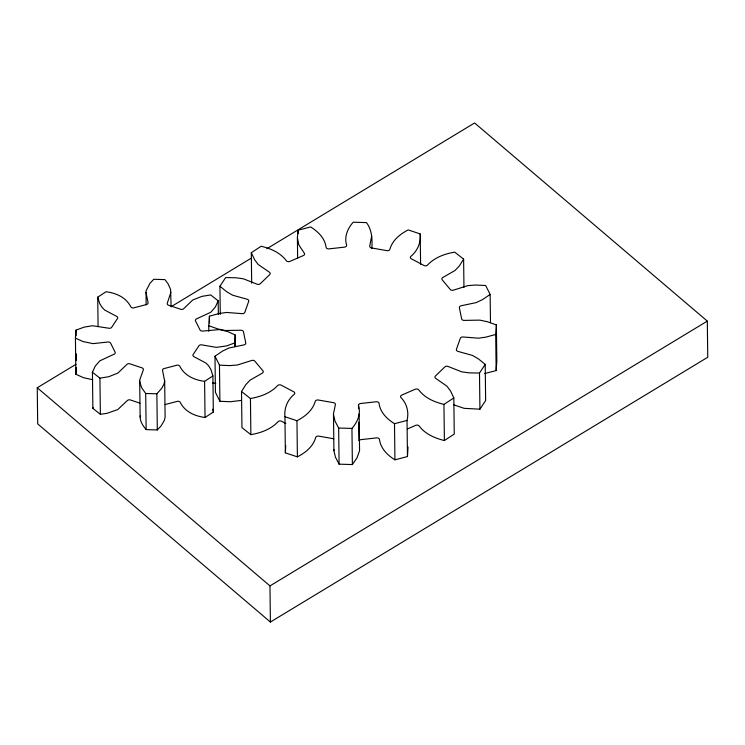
<?xml version="1.0" encoding="UTF-8"?>
<svg xmlns="http://www.w3.org/2000/svg" width="745" height="745" viewBox="0 0 745 745"><rect width="100%" height="100%" fill="white"/><g stroke="black" fill="none" stroke-linecap="round" stroke-linejoin="round"><path stroke-width="1.12" d="M146.104 304.826L146.132 290.68L150.024 283.258L153.759 279.282L164.924 279.617L168.081 283.808L170.586 289.46L171.117 306.847M170.931 292.17L167.29 303.196A2.505 1.797 -0.7 0 0 169.087 305.376L180.206 309.091A2.505 1.797 -0.7 0 0 183.708 308.691L192.685 300.039L201.839 296.389L210.695 294.927L218.192 300.831L215.352 307.024L210.742 312.285L196.606 318.841A2.505 1.797 -0.7 0 0 195.712 321.309L199.846 329.588A2.505 1.797 -0.7 0 0 202.705 331.078L219.365 329.588L227.542 331.506L235.197 334.952L234.628 342.97L226.527 345.941L216.264 347.366L201.727 344.851A2.505 1.797 -0.7 0 0 198.673 346.164L193.393 354.164A2.505 1.797 -0.7 0 0 193.933 356.678L205.918 363.038L208.581 365.721L210.937 369.576L212.893 375.918L204.596 381.338C194.529 380.062 184.415 375.731 179.666 366A2.505 1.797 -0.7 0 0 176.23 365.385L164.636 368.421A2.505 1.797 -0.7 0 0 162.54 370.479L164.673 381.095L163.891 384.355L161.74 388.294L156.869 393.807L145.694 393.472L141.615 387.679L139.715 381.663L139.827 379.68L143.338 369.892A2.505 1.797 -0.7 0 0 141.531 367.713L130.422 363.998A2.505 1.797 -0.7 0 0 126.911 364.398L117.934 373.049L108.789 376.7L99.923 378.162L92.427 372.258L95.276 366.056L99.877 360.803L114.022 354.248A2.505 1.797 -0.7 0 0 114.907 351.78L110.781 343.501A2.505 1.797 -0.7 0 0 107.923 342.011L93.097 343.622L83.077 341.583L75.431 338.137L75.99 330.119L84.101 327.148L92.51 325.733L108.891 328.238A2.505 1.797 -0.7 0 0 111.946 326.925L117.226 318.925A2.505 1.797 -0.7 0 0 116.695 316.411L104.7 310.05L102.046 307.368L99.69 303.513L97.725 297.171L106.023 291.751C116.09 293.027 126.203 297.357 130.952 307.089A2.505 1.797 -0.7 0 0 134.389 307.704L145.983 304.668A2.505 1.797 -0.7 0 0 148.087 302.61L145.955 292.413M297.637 257.938L297.395 237.618L298.102 230.214L310.637 226.936C318.134 231.611 324.997 238.27 326.152 247.545A2.505 1.797 -0.7 0 0 329.178 248.849L344.246 247.172A2.505 1.797 -0.7 0 0 346.621 245.273C344.013 236.808 347.645 228.454 353.186 222.206L366.475 222.606C372.062 230.028 372.472 239.545 371.802 248.458M164.673 380.676L165.111 417.228L164.328 420.487L161.041 425.963L157.307 429.94L146.141 429.604C142.956 425.805 139.576 421.027 140.265 415.812M371.653 236.035L369.753 245.971A2.505 1.797 -0.7 0 0 371.848 248.011L386.618 250.59A2.505 1.797 -0.7 0 0 389.821 249.482C392.354 240.197 400.056 234.116 408.167 229.898L420.189 233.921C421.139 242.535 417.489 250.981 410.746 256.476A2.505 1.797 -0.7 0 0 411.585 258.943L423.803 265.388A2.505 1.797 -0.7 0 0 427.351 265.239C434.503 257.481 444.579 253.868 454.692 252.117L463.613 259.139L459.339 265.928L455.074 270.463L442.875 277.466A2.505 1.797 -0.7 0 0 442.334 279.98L450.138 289.311A2.505 1.797 -0.7 0 0 453.491 290.14L467.776 285.633L475.347 285.037L485.666 285.484L490.136 294.443L482.583 299.555L476.223 302.6L461.257 305.739A2.505 1.797 -0.7 0 0 459.414 307.918L461.621 318.711A2.505 1.797 -0.7 0 0 464.265 320.397L479.817 320.136L487.109 321.663L496.384 324.913L495.704 334.44L486.019 337.113L478.551 338.183L463.092 336.991A2.505 1.797 -0.7 0 0 460.224 338.509L456.508 349.116A2.505 1.797 -0.7 0 0 458.035 351.407L472.498 355.44L478.392 358.848L485.2 364.398L479.491 373.049L469.145 372.873L461.686 371.82L448.099 366.466A2.505 1.797 -0.7 0 0 444.653 367.089L435.564 375.899A2.505 1.797 -0.7 0 0 435.751 378.441L446.907 386.143L450.52 390.929L453.817 397.942L443.946 404.395C434.279 402.067 424.687 397.932 418.56 389.682A2.505 1.797 -0.7 0 0 415.058 389.309L401.983 394.99A2.505 1.797 -0.7 0 0 400.801 397.392C406.928 403.436 409.126 412.218 407.031 420.431L394.496 423.7C386.99 419.025 380.127 412.367 378.981 403.092A2.505 1.797 -0.7 0 0 375.946 401.788L360.878 403.464A2.505 1.797 -0.7 0 0 358.503 405.373C361.111 413.829 357.488 422.182 351.947 428.431L352.385 464.563L339.096 464.163L335.455 457.234L333.918 450.734L333.471 413.773L335.371 404.665A2.505 1.797 -0.7 0 0 333.276 402.626L318.506 400.046A2.505 1.797 -0.7 0 0 315.303 401.164C312.779 410.439 305.068 416.52 296.957 420.739L284.935 416.725C283.985 408.102 287.635 399.655 294.387 394.161A2.505 1.797 -0.7 0 0 293.549 391.693L281.321 385.249A2.505 1.797 -0.7 0 0 277.783 385.407C270.621 393.155 260.545 396.768 250.432 398.519L241.51 391.498L245.785 384.709L250.05 380.173L262.249 373.171A2.505 1.797 -0.7 0 0 262.799 370.656L254.986 361.325A2.505 1.797 -0.7 0 0 251.642 360.496L237.357 365.003L229.786 365.599L219.458 365.162L214.988 356.194L222.55 351.081L228.901 348.045L243.866 344.907A2.505 1.797 -0.7 0 0 245.71 342.719L243.503 331.925A2.505 1.797 -0.7 0 0 240.858 330.24L225.307 330.501L218.015 328.973L208.749 325.733L209.419 316.197L219.105 313.524L226.582 312.453L242.032 313.645A2.505 1.797 -0.7 0 0 244.9 312.127L248.625 301.52A2.505 1.797 -0.7 0 0 247.089 299.229L232.626 295.206L226.731 291.789L219.933 286.238L225.642 277.587L235.979 277.764L243.438 278.826L257.025 284.171A2.505 1.797 -0.7 0 0 260.471 283.547L269.569 274.737A2.505 1.797 -0.7 0 0 269.373 272.195L258.217 264.494L254.604 259.707L251.307 252.695L261.178 246.241C270.845 248.569 280.437 252.704 286.564 260.964A2.505 1.797 -0.7 0 0 290.066 261.327L303.15 255.656A2.505 1.797 -0.7 0 0 304.333 253.244L298.866 244.956L297.395 237.618M92.734 379.717L83.524 377.715L75.869 374.26L76.353 367.397M484.52 373.599L496.151 370.572L496.822 361.036L496.384 324.913M333.956 449.412L333.918 450.734M285.717 445.435L285.372 452.848L297.395 456.871C305.515 452.653 313.217 446.572 315.75 437.287A2.505 1.797 -0.7 0 1 318.953 436.17L333.723 438.758M359.211 440.584A2.505 1.797 -0.7 0 1 361.316 439.597L376.393 437.92A2.505 1.797 -0.7 0 1 379.419 439.224C380.574 448.499 387.437 455.158 394.934 459.833L407.468 456.555L408.027 447M139.958 403.166L130.859 400.13A2.505 1.797 -0.7 0 0 127.348 400.531L117.775 409.564L106.907 413.345L100.361 414.295L92.864 408.39L93.125 407.599M453.724 404.824L464.135 408.335L479.929 409.182L485.638 400.531L485.2 364.398M352.385 464.563L356.985 457.896L359.556 450.678L359.137 414.052M165.083 404.544L176.677 401.518A2.505 1.797 -0.7 0 1 180.104 402.132C184.862 411.864 194.976 416.194 205.043 417.47L213.34 412.041L212.893 375.918M407.45 428.934L415.496 425.442A2.505 1.797 -0.7 0 1 419.007 425.805C425.134 434.065 434.726 438.2 444.392 440.528L454.264 434.074L453.817 397.942M266.85 248.737L474.593 122.962L707.312 321.114L707.75 357.246L270.407 622.038L37.688 423.886L37.25 387.754L76.018 364.286M171.434 306.512L250.953 258.366M270.407 622.038L269.969 585.905L707.312 321.114M241.129 400.447L230.224 401.732L219.896 401.285L215.435 392.326L214.988 356.194M241.51 391.498L241.948 427.63L250.869 434.652C260.983 432.892 271.059 429.288 278.22 421.53A2.505 1.797 -0.7 0 1 281.768 421.381L285.838 423.523M333.471 414.602L335.008 421.111L338.658 428.03L351.947 428.431M212.381 382.809L215.789 383.414M37.25 387.754L269.969 585.905M212.698 409.21L213.34 412.041M495.704 334.44L496.151 370.572M490.136 294.443L490.48 322.669M479.491 373.049L479.929 409.182M463.613 259.139L463.958 287.365M443.946 404.395L444.392 440.528M420.189 233.921L420.608 264.27M407.031 420.431L407.468 456.555M394.496 423.7L394.934 459.833M358.503 405.373L358.55 408.754M358.708 422.303L358.932 440.37M338.658 428.03L339.096 464.163M298.102 230.214L298.14 233.595M296.957 420.739L297.395 456.871M284.935 416.725L285.372 452.848M251.307 252.695L251.68 283.184M250.432 398.519L250.869 434.652M235.197 334.952L235.336 346.248M234.628 342.97L234.675 346.351M219.933 286.238L220.278 314.464M219.458 365.162L219.896 401.285M218.192 300.831L218.359 314.381M209.419 316.197L209.503 322.976M208.749 325.733L208.814 331.376M204.596 381.338L205.043 417.47M156.869 393.807L157.307 429.94M145.694 393.472L146.141 429.604M139.688 380.919L140.125 417.042M99.923 378.162L100.361 414.295M97.725 297.171L98.089 326.534M92.427 372.258L92.864 408.39M75.99 330.119L76.065 335.772M76.279 353.828L76.362 360.608M75.431 338.137L75.869 374.26"/></g></svg>
